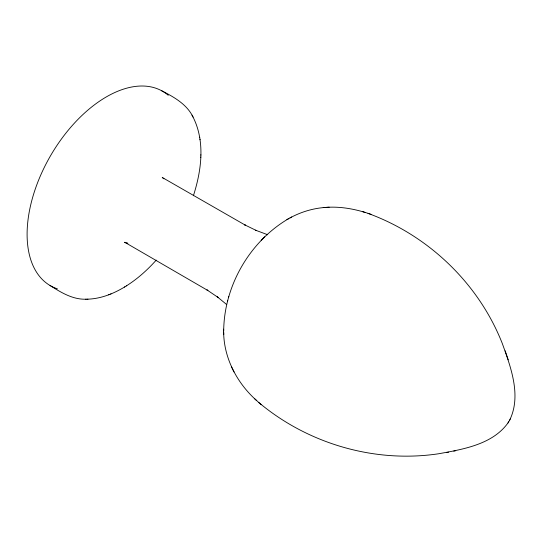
<?xml version="1.0" encoding="UTF-8"?>
<svg xmlns="http://www.w3.org/2000/svg" width="542" height="542" viewBox="0 0 542 542"><rect width="100%" height="100%" fill="white"/><g stroke="black" fill="none" stroke-linecap="round" stroke-linejoin="round"><path stroke-width="0.81" d="M193.386 195.77C201.509 170.513 205.438 141.157 192.844 116.665M223.69 330.966C224.049 285.959 249.666 241.556 288.48 218.751M200.777 157.437L200.791 157.004M200.845 155.188L200.858 154.741M227.444 301.318L227.728 300.295M228.528 297.429L228.785 296.521M509.67 420.138C521.607 395.755 510.808 367.205 502.326 343.567C478.742 283.534 428.471 235.391 367.991 213.365M510.117 419.278L510.32 418.919M509.771 419.962L508.599 422.001M258.785 402.516C308.1 443.878 374.928 463.342 438.708 453.749C463.112 449.284 492.753 444.494 508.179 422.645M507.969 422.99L508.701 421.825M156.245 260.099C147.465 269.936 137.546 278.852 126.374 285.898M264.679 236.82L261.197 240.384M87.465 299.184C100.792 298.805 113.556 293.71 124.829 286.853M124.45 287.091L126.74 285.668M289.977 217.931C301.02 211.888 313.384 208.189 325.959 207.39M286.881 219.632L291.657 217.003M108.671 294.807L109.132 294.624M110.582 294.062L111.029 293.886M446.405 452.57L448.546 452.15M453.756 451.113L455.72 450.727M326.386 207.369C341.548 206.292 356.744 209.368 371.013 214.341M323.228 207.579L329.163 207.18M50.013 285.485C60.873 292.368 72.818 299.753 86.219 299.198M85.724 299.204L87.96 299.177M127.343 243.216L127.885 243.311L124.809 242.315L207.891 290.512L206.99 289.936L218.06 297.409L217.186 296.745L226.57 304.462M362.354 211.556L365.342 212.525M266.61 234.388L267.721 234.754L255.594 230.221L256.61 230.648L244.598 224.794L245.546 225.289L162.214 177.458L163.914 178.806M161.584 90.71C173.765 96.916 186.888 104.213 193.081 117.099M223.656 329.136C222.952 356.507 236.481 382.74 256.732 400.64M254.401 398.539L261.142 404.644M191.99 115.141L192.234 115.575M231.393 366.643L232.599 369.102M232.789 369.481L234.015 371.981M505.144 350.816L508.213 359.807M199.652 137.221L199.727 137.709M199.964 139.247L200.039 139.721M223.738 332.673L223.771 334.59M57.405 288.839A112.241 64.803 -60 0 1 50.013 156.652A112.241 64.803 -60 0 1 168.264 95.29M125.737 242.748L124.809 242.315L125.737 242.748"/></g></svg>
